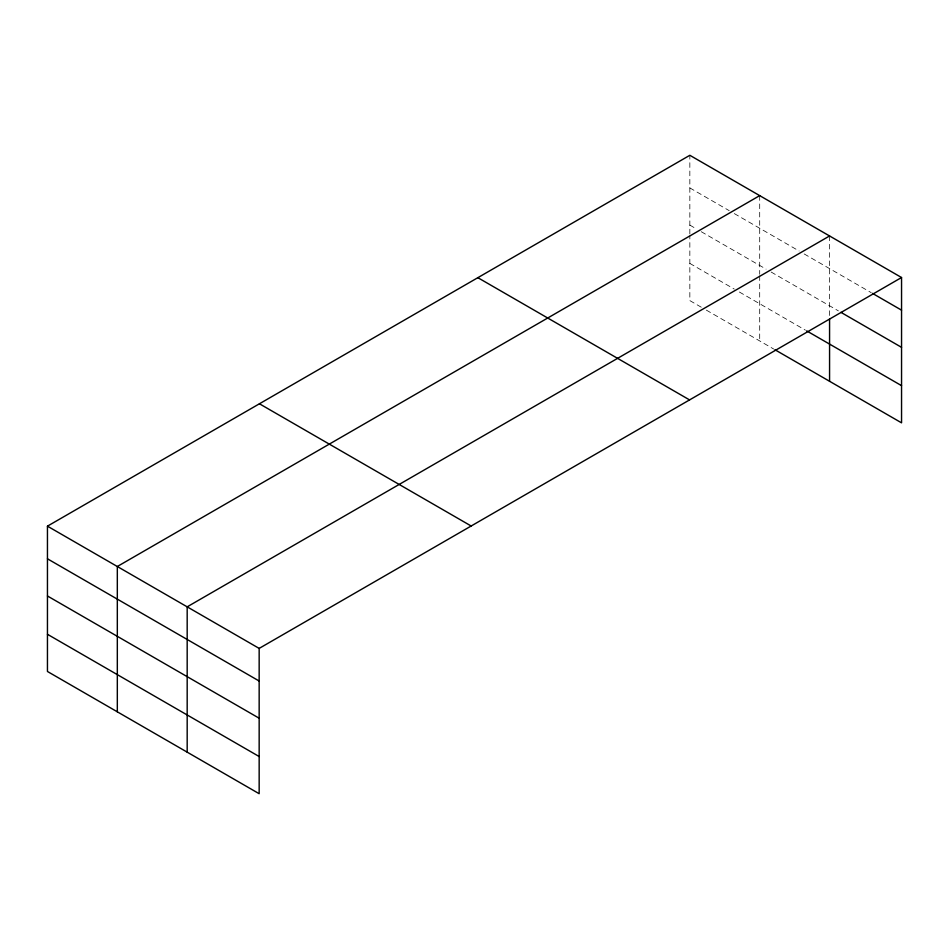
<?xml version="1.0" encoding="UTF-8"?>
<svg xmlns="http://www.w3.org/2000/svg" width="949" height="949" viewBox="0 0 949 949"><rect width="100%" height="100%" fill="white"/><g stroke="black" fill="none" stroke-linecap="round" stroke-linejoin="round"><path stroke-width="0.71" stroke-dasharray="4.75 3.56" d="M689.84 233.94L689.84 155.292M689.84 187.926L729.212 210.654M734.289 213.584L799.082 250.987M804.159 253.929L871.241 292.66M689.84 225.103L696.186 228.768M701.264 231.71L766.057 269.113M771.134 272.043L838.406 310.881M689.84 263.419L734.289 289.089M739.378 292.019L805.428 330.157M701.264 307.203L689.84 300.596L689.84 235.423M706.353 310.133L773.672 349.007M829.568 235.969L829.568 316.088M759.698 195.624L759.698 274.285M759.698 275.756L759.698 340.94"/><path stroke-width="1.42" d="M47.45 526.161L259.16 648.404L259.16 793.708L47.45 671.477L47.45 526.161L689.84 155.292L901.55 277.523L901.55 422.839L774.942 349.742M759.698 195.624L117.32 566.506L117.32 711.809M829.568 235.969L187.178 606.838L187.178 752.154M259.16 648.404L901.55 277.523M872.499 293.383L901.55 310.157M840.933 312.34L901.55 347.334M806.697 330.893L901.55 385.65M477.845 277.677L689.567 399.909M259.433 403.776L471.155 526.007M47.45 558.795L259.16 681.026M47.45 595.984L259.16 718.215M47.45 634.288L259.16 756.531M829.568 319.042L829.568 381.273"/></g></svg>
